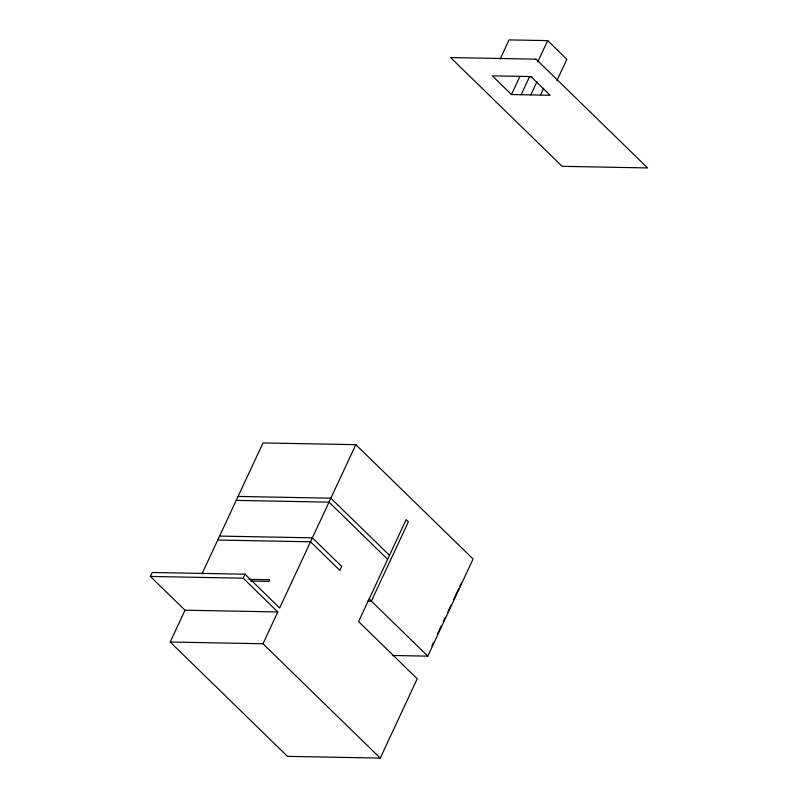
<?xml version="1.0" encoding="UTF-8"?>
<svg xmlns="http://www.w3.org/2000/svg" width="798" height="798" viewBox="0 0 798 798"><rect width="100%" height="100%" fill="white"/><g stroke="black" fill="none" stroke-linecap="round" stroke-linejoin="round"><path stroke-width="1.2" d="M185.016 610.211L170.183 642.011L262.981 643.747L277.814 611.946L185.016 610.211L150.403 576.455L152.248 572.475L245.046 574.211L279.669 607.966L355.818 444.666L473.094 559.019L427.798 656.136L392.397 655.477M201.954 573.892L263.021 442.93L355.818 444.666M150.403 576.455L243.2 578.191L245.046 574.211M500.156 58.992L509.064 39.9L547.677 40.618L566.859 59.321L556.904 80.658M511.488 94.543L550.101 95.261L530.919 76.558L492.306 75.84L511.488 94.543L519.867 76.568M521.134 94.723L529.513 76.748L531.927 76.798M537.732 61.965L547.677 40.618M530.79 94.902L537.074 81.426M540.446 95.082L543.588 88.339M431.898 645.941L433.444 642.629M437.563 633.792L441.164 626.061M443.229 621.642L445.284 617.223M447.887 611.916L451 605.243M453.593 599.677L458.78 588.555M459.818 586.331L461.374 582.999M170.183 642.011L287.46 756.364L380.257 758.1L417.234 678.799L358.601 621.622L406.142 519.658L408.367 521.822L371.379 601.123L367.718 601.054M238.063 496.446L330.861 498.181L389.494 555.358M236.218 500.396L329.015 502.132L387.658 559.308M219.58 536.096L312.377 537.832L341.694 566.42L339.848 570.37L310.532 541.792L217.734 540.047M248.866 579.328L269.694 579.717L268.916 581.383L250.532 581.044M369.165 598.959L427.798 656.136M243.2 578.191L277.814 611.946M262.981 643.747L380.257 758.1M536.047 59.162L450.581 57.556L562.131 166.333L647.597 167.929L536.047 59.162"/></g></svg>
